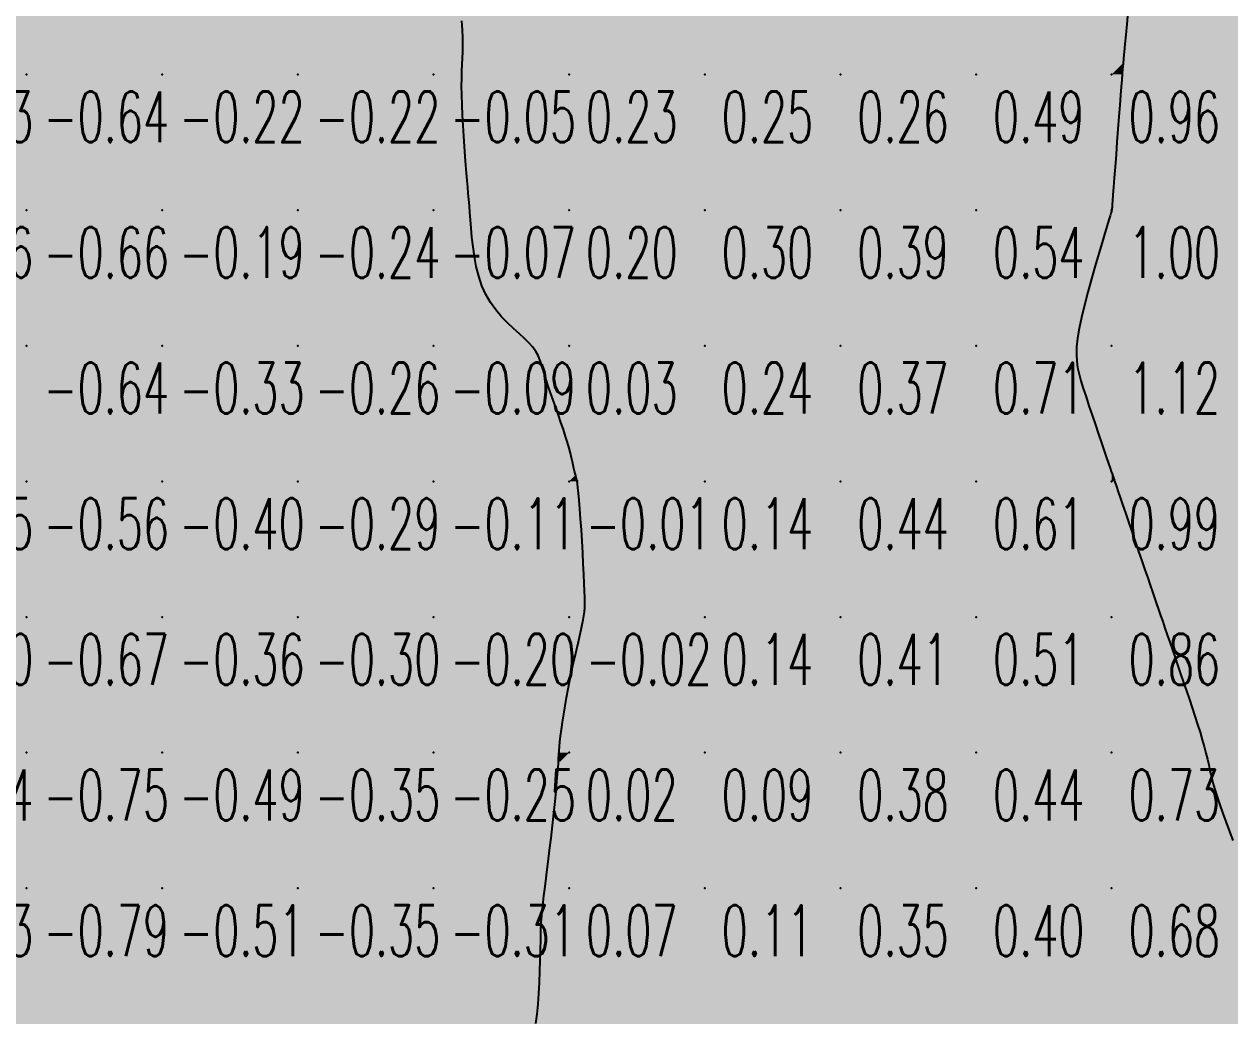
# Model space of a CAD drawing. Header units: millimetres. Extents: x 88261 to 90953, y 390274 to 392322.
# Drawn here: x 90260.1 to 90349, y 391637.7 to 391710.9 of the extents above; entities that cross this region are included whole.
import ezdxf
from ezdxf.enums import TextEntityAlignment as Align

# ---------------------------------------------------------------- set-up
doc = ezdxf.new("R2010")
doc.units = ezdxf.units.MM
doc.header["$LTSCALE"] = 25
for name, color, linetype in [('CN_03_00', 7, 'Continuous'), ('CN_04_00', 242, 'Continuous'), ('COTEAlt', 7, 'Continuous'), ('TN_COLORIAGE', 7, 'Continuous')]:
    doc.layers.add(name, color=color, linetype=linetype)
doc.styles.add('Simplex 1.0', font='Simplex.shx', dxfattribs={"width": 0.99, "height": 2.5})
doc.styles.get("Standard").update_dxf_attribs({"font": 'times.ttf'})

# ---------------------------------------------------------------- blocks, each defined once
blk = doc.blocks.new('COTE')
at = {"color": 0}
blk.add_point((0, 0), dxfattribs=at)
at = {"layer": 'COTEAlt'}
blk.add_attdef('ALT', text='', height=3.75, dxfattribs=at).set_placement((1.25, -1.25), align=Align.TOP_LEFT)

msp = doc.modelspace()

# ---------------------------------------------------------------- linework, layer by layer
at = {"layer": 'CN_03_00', "elevation": 1, "flags": 128}
msp.add_lwpolyline([(90341.447, 391711.797), (90341.365, 391710.941), (90341.291, 391710.157), (90341.227, 391709.472), (90341.174, 391708.906), (90341.13, 391708.436), (90341.093, 391708.027), (90341.06, 391707.646), (90341.027, 391707.259), (90340.992, 391706.831), (90340.952, 391706.328), (90340.905, 391705.716), (90340.848, 391704.974), (90340.783, 391704.126), (90340.713, 391703.21), (90340.641, 391702.263), (90340.57, 391701.323), (90340.502, 391700.426), (90340.44, 391699.611), (90340.387, 391698.914), (90340.345, 391698.364), (90340.314, 391697.95), (90340.291, 391697.653), (90340.276, 391697.453), (90340.267, 391697.33), (90340.262, 391697.266), (90340.259, 391697.241), (90340.258, 391697.234), (90340.257, 391697.227), (90340.249, 391697.2), (90340.229, 391697.134), (90340.192, 391697.01), (90340.132, 391696.808), (90340.042, 391696.509), (90339.917, 391696.094), (90339.752, 391695.543), (90339.543, 391694.846), (90339.3, 391694.029), (90339.037, 391693.125), (90338.765, 391692.168), (90338.498, 391691.194), (90338.249, 391690.235), (90338.03, 391689.326), (90337.855, 391688.501), (90337.734, 391687.785), (90337.665, 391687.163), (90337.645, 391686.612), (90337.671, 391686.108), (90337.739, 391685.628), (90337.845, 391685.147), (90337.986, 391684.642), (90338.159, 391684.089), (90338.358, 391683.473), (90338.578, 391682.806), (90338.81, 391682.111), (90339.046, 391681.409), (90339.279, 391680.722), (90339.501, 391680.072), (90339.703, 391679.479), (90339.879, 391678.967), (90340.021, 391678.55), (90340.134, 391678.222), (90340.219, 391677.972), (90340.283, 391677.787), (90340.328, 391677.655), (90340.359, 391677.564), (90340.38, 391677.502), (90340.396, 391677.457), (90340.409, 391677.417), (90340.427, 391677.367), (90340.452, 391677.293), (90340.491, 391677.18), (90340.547, 391677.014), (90340.627, 391676.781), (90340.735, 391676.465), (90340.877, 391676.053), (90341.054, 391675.536), (90341.261, 391674.93), (90341.491, 391674.259), (90341.736, 391673.545), (90341.987, 391672.811), (90342.238, 391672.079), (90342.48, 391671.374), (90342.705, 391670.717), (90342.907, 391670.126), (90343.09, 391669.593), (90343.257, 391669.105), (90343.412, 391668.651), (90343.561, 391668.216), (90343.708, 391667.789), (90343.856, 391667.355), (90344.011, 391666.904), (90344.176, 391666.423), (90344.35, 391665.913), (90344.534, 391665.378), (90344.725, 391664.82), (90344.923, 391664.242), (90345.126, 391663.648), (90345.335, 391663.039), (90345.548, 391662.418), (90345.763, 391661.79), (90345.977, 391661.16), (90346.188, 391660.534), (90346.392, 391659.918), (90346.586, 391659.319), (90346.767, 391658.742), (90346.931, 391658.195), (90347.075, 391657.683), (90347.197, 391657.21), (90347.304, 391656.765), (90347.402, 391656.336), (90347.499, 391655.911), (90347.603, 391655.476), (90347.72, 391655.018), (90347.858, 391654.526), (90348.024, 391653.985), (90348.223, 391653.388), (90348.449, 391652.75), (90348.692, 391652.089), (90348.943, 391651.423), (90349.194, 391650.773)], dxfattribs=at)
at = {"layer": 'CN_04_00', "flags": 128}
msp.add_lwpolyline([(90297.784, 391637.267), (90297.883, 391637.951), (90297.962, 391638.695), (90298.02, 391639.487), (90298.063, 391640.307), (90298.094, 391641.135), (90298.117, 391641.951), (90298.135, 391642.737), (90298.153, 391643.473), (90298.173, 391644.139), (90298.201, 391644.724), (90298.235, 391645.245), (90298.277, 391645.727), (90298.328, 391646.195), (90298.386, 391646.674), (90298.454, 391647.19), (90298.53, 391647.768), (90298.616, 391648.432), (90298.712, 391649.199), (90298.813, 391650.046), (90298.918, 391650.944), (90299.021, 391651.862), (90299.12, 391652.768), (90299.211, 391653.632), (90299.291, 391654.423), (90299.355, 391655.11), (90299.403, 391655.672), (90299.436, 391656.126), (90299.458, 391656.497), (90299.475, 391656.813), (90299.491, 391657.099), (90299.509, 391657.381), (90299.534, 391657.687), (90299.57, 391658.041), (90299.621, 391658.464), (90299.686, 391658.951), (90299.764, 391659.49), (90299.854, 391660.07), (90299.954, 391660.68), (90300.062, 391661.309), (90300.179, 391661.944), (90300.301, 391662.575), (90300.428, 391663.192), (90300.558, 391663.788), (90300.686, 391664.359), (90300.812, 391664.902), (90300.931, 391665.411), (90301.041, 391665.881), (90301.139, 391666.31), (90301.223, 391666.691), (90301.29, 391667.026), (90301.341, 391667.33), (90301.376, 391667.625), (90301.398, 391667.933), (90301.407, 391668.274), (90301.404, 391668.67), (90301.39, 391669.142), (90301.367, 391669.712), (90301.335, 391670.391), (90301.296, 391671.157), (90301.252, 391671.98), (90301.203, 391672.827), (90301.152, 391673.668), (90301.1, 391674.472), (90301.047, 391675.208), (90300.997, 391675.844), (90300.949, 391676.357), (90300.903, 391676.76), (90300.859, 391677.073), (90300.817, 391677.316), (90300.775, 391677.51), (90300.733, 391677.674), (90300.691, 391677.829), (90300.647, 391677.996), (90300.601, 391678.192), (90300.55, 391678.42), (90300.491, 391678.683), (90300.423, 391678.981), (90300.341, 391679.317), (90300.243, 391679.69), (90300.126, 391680.103), (90299.988, 391680.557), (90299.827, 391681.051), (90299.647, 391681.576), (90299.457, 391682.12), (90299.261, 391682.672), (90299.066, 391683.22), (90298.88, 391683.753), (90298.708, 391684.26), (90298.557, 391684.728), (90298.431, 391685.151), (90298.32, 391685.532), (90298.212, 391685.881), (90298.096, 391686.206), (90297.959, 391686.515), (90297.789, 391686.818), (90297.574, 391687.122), (90297.303, 391687.435), (90296.968, 391687.767), (90296.581, 391688.121), (90296.159, 391688.504), (90295.718, 391688.92), (90295.275, 391689.374), (90294.847, 391689.871), (90294.451, 391690.415), (90294.103, 391691.012), (90293.816, 391691.663), (90293.587, 391692.356), (90293.407, 391693.075), (90293.269, 391693.804), (90293.166, 391694.528), (90293.088, 391695.23), (90293.03, 391695.895), (90292.982, 391696.507), (90292.939, 391697.056), (90292.898, 391697.555), (90292.859, 391698.023), (90292.819, 391698.477), (90292.779, 391698.937), (90292.738, 391699.421), (90292.693, 391699.948), (90292.645, 391700.537), (90292.593, 391701.198), (90292.539, 391701.92), (90292.486, 391702.681), (90292.436, 391703.462), (90292.392, 391704.242), (90292.357, 391705.003), (90292.333, 391705.723), (90292.323, 391706.382), (90292.328, 391706.968), (90292.345, 391707.494), (90292.368, 391707.98), (90292.392, 391708.446), (90292.412, 391708.912), (90292.422, 391709.398), (90292.419, 391709.925), (90292.395, 391710.513), (90292.349, 391711.175)], dxfattribs=at)
at = {"layer": 'TN_COLORIAGE', "color": 91}
for points in [[(90250.249, 391707.239, -0.562), (90260.249, 391707.239, -0.562), (90260.249, 391717.239, -0.562)], [(90250.249, 391717.239, -0.562), (90250.249, 391707.239, -0.562), (90260.249, 391717.239, -0.562)], [(90260.249, 391717.239, -0.283), (90260.249, 391707.239, -0.283), (90270.249, 391717.239, -0.283)], [(90260.249, 391707.239, -0.283), (90270.249, 391707.239, -0.283), (90270.249, 391717.239, -0.283)], [(90270.249, 391707.239, -0.16), (90280.249, 391707.239, -0.16), (90280.249, 391717.239, -0.16)], [(90270.249, 391717.239, -0.16), (90270.249, 391707.239, -0.16), (90280.249, 391717.239, -0.16)], [(90280.249, 391707.239, -0.026), (90290.249, 391707.239, -0.026), (90290.249, 391717.239, -0.026)], [(90280.249, 391717.239, -0.026), (90280.249, 391707.239, -0.026), (90290.249, 391717.239, -0.026)], [(90290.249, 391707.239), (90292.66, 391709.65), (90290.249, 391717.239), (90291.587, 391717.239)], [(90292.146, 391707.239, -0.054), (90292.66, 391709.65, -0.054), (90290.249, 391707.239, -0.054)], [(90250.249, 391697.239, -0.635), (90260.249, 391697.239, -0.635), (90260.249, 391707.239, -0.635)], [(90250.249, 391707.239, -0.635), (90250.249, 391697.239, -0.635), (90260.249, 391707.239, -0.635)], [(90260.249, 391697.239, -0.223), (90270.249, 391697.239, -0.223), (90270.249, 391707.239, -0.223)], [(90260.249, 391707.239, -0.223), (90260.249, 391697.239, -0.223), (90270.249, 391707.239, -0.223)], [(90270.249, 391697.239, -0.215), (90280.249, 391697.239, -0.215), (90280.249, 391707.239, -0.215)], [(90270.249, 391707.239, -0.215), (90270.249, 391697.239, -0.215), (90280.249, 391707.239, -0.215)], [(90280.249, 391697.239, -0.054), (90290.249, 391697.239, -0.054), (90290.249, 391707.239, -0.054)], [(90280.249, 391707.239, -0.054), (90280.249, 391697.239, -0.054), (90290.249, 391707.239, -0.054)], [(90290.249, 391697.239), (90292.695, 391699.685), (90290.249, 391707.239), (90292.146, 391707.239)], [(90292.695, 391699.685, -0.075), (90292.948, 391697.239, -0.075), (90290.249, 391697.239, -0.075)], [(90250.249, 391687.239, -0.665), (90260.249, 391687.239, -0.665), (90260.249, 391697.239, -0.665)], [(90250.249, 391697.239, -0.665), (90250.249, 391687.239, -0.665), (90260.249, 391697.239, -0.665)], [(90260.249, 391687.239, -0.189), (90270.249, 391687.239, -0.189), (90270.249, 391697.239, -0.189)], [(90260.249, 391697.239, -0.189), (90260.249, 391687.239, -0.189), (90270.249, 391697.239, -0.189)], [(90270.249, 391687.239, -0.236), (90280.249, 391687.239, -0.236), (90280.249, 391697.239, -0.236)], [(90270.249, 391697.239, -0.236), (90270.249, 391687.239, -0.236), (90280.249, 391697.239, -0.236)], [(90280.249, 391687.239, -0.075), (90290.249, 391687.239, -0.075), (90290.249, 391697.239, -0.075)], [(90280.249, 391697.239, -0.075), (90280.249, 391687.239, -0.075), (90290.249, 391697.239, -0.075)], [(90290.249, 391687.239), (90293.408, 391690.399), (90290.249, 391697.239), (90292.948, 391697.239)], [(90293.408, 391690.399, -0.093), (90298.037, 391687.239, -0.093), (90290.249, 391687.239, -0.093)], [(90250.249, 391677.239, -0.645), (90260.249, 391677.239, -0.645), (90260.249, 391687.239, -0.645)], [(90250.249, 391687.239, -0.645), (90250.249, 391677.239, -0.645), (90260.249, 391687.239, -0.645)], [(90260.249, 391677.239, -0.332), (90270.249, 391677.239, -0.332), (90270.249, 391687.239, -0.332)], [(90260.249, 391687.239, -0.332), (90260.249, 391677.239, -0.332), (90270.249, 391687.239, -0.332)], [(90270.249, 391677.239, -0.26), (90280.249, 391677.239, -0.26), (90280.249, 391687.239, -0.26)], [(90270.249, 391687.239, -0.26), (90270.249, 391677.239, -0.26), (90280.249, 391687.239, -0.26)], [(90280.249, 391677.239, -0.093), (90290.249, 391677.239, -0.093), (90290.249, 391687.239, -0.093)], [(90280.249, 391687.239, -0.093), (90280.249, 391677.239, -0.093), (90290.249, 391687.239, -0.093)], [(90290.249, 391677.239), (90298.265, 391685.255), (90290.249, 391687.239), (90298.037, 391687.239)], [(90290.249, 391677.239), (90298.265, 391685.255), (90300.249, 391677.239), (90300.249, 391680.108)], [(90300.667, 391677.657, -0.011), (90300.249, 391680.108, -0.011), (90300.249, 391677.239, -0.011)], [(90250.249, 391667.239, -0.556), (90260.249, 391667.239, -0.556), (90260.249, 391677.239, -0.556)], [(90250.249, 391677.239, -0.556), (90250.249, 391667.239, -0.556), (90260.249, 391677.239, -0.556)], [(90260.249, 391667.239, -0.403), (90270.249, 391667.239, -0.403), (90270.249, 391677.239, -0.403)], [(90260.249, 391677.239, -0.403), (90260.249, 391667.239, -0.403), (90270.249, 391677.239, -0.403)], [(90270.249, 391667.239, -0.285), (90280.249, 391667.239, -0.285), (90280.249, 391677.239, -0.285)], [(90270.249, 391677.239, -0.285), (90270.249, 391667.239, -0.285), (90280.249, 391677.239, -0.285)], [(90280.249, 391667.239, -0.107), (90290.249, 391667.239, -0.107), (90290.249, 391677.239, -0.107)], [(90280.249, 391677.239, -0.107), (90280.249, 391667.239, -0.107), (90290.249, 391677.239, -0.107)], [(90290.249, 391677.239, -0.011), (90290.249, 391667.239, -0.011), (90300.249, 391677.239, -0.011)], [(90290.249, 391667.239, -0.011), (90300.249, 391667.239, -0.011), (90300.249, 391677.239, -0.011)], [(90300.667, 391677.657, -0.011), (90300.964, 391677.239, -0.011), (90300.249, 391677.239, -0.011)], [(90300.249, 391667.239), (90301.457, 391668.448), (90300.249, 391677.239), (90300.964, 391677.239)], [(90301.408, 391667.239, -0.019), (90301.457, 391668.448, -0.019), (90300.249, 391667.239, -0.019)], [(90250.249, 391666.545, -0.673), (90251.443, 391658.434, -0.673), (90250.249, 391667.239, -0.673), (90260.249, 391667.239, -0.673)], [(90251.763, 391657.239, -0.673), (90251.443, 391658.434, -0.673), (90260.249, 391657.239, -0.673), (90260.249, 391667.239, -0.673)], [(90260.249, 391657.239, -0.36), (90270.249, 391657.239, -0.36), (90270.249, 391667.239, -0.36)], [(90260.249, 391667.239, -0.36), (90260.249, 391657.239, -0.36), (90270.249, 391667.239, -0.36)], [(90270.249, 391657.239, -0.301), (90280.249, 391657.239, -0.301), (90280.249, 391667.239, -0.301)], [(90270.249, 391667.239, -0.301), (90270.249, 391657.239, -0.301), (90280.249, 391667.239, -0.301)], [(90280.249, 391657.239, -0.2), (90290.249, 391657.239, -0.2), (90290.249, 391667.239, -0.2)], [(90280.249, 391667.239, -0.2), (90280.249, 391657.239, -0.2), (90290.249, 391667.239, -0.2)], [(90290.249, 391667.239, -0.019), (90290.249, 391657.239, -0.019), (90300.249, 391667.239, -0.019)], [(90290.249, 391657.239), (90299.405, 391657.239), (90300.249, 391667.239), (90300.249, 391662.743)], [(90301.408, 391667.239, -0.019), (90300.249, 391662.743, -0.019), (90300.249, 391667.239, -0.019)], [(90251.763, 391657.239, -0.752), (90253.652, 391650.643, -0.752), (90260.249, 391657.239, -0.752)], [(90254.043, 391647.239, -0.752), (90253.652, 391650.643, -0.752), (90260.249, 391647.239, -0.752), (90260.249, 391657.239, -0.752)], [(90260.249, 391647.239, -0.495), (90270.249, 391647.239, -0.495), (90270.249, 391657.239, -0.495)], [(90260.249, 391657.239, -0.495), (90260.249, 391647.239, -0.495), (90270.249, 391657.239, -0.495)], [(90270.249, 391647.239, -0.349), (90280.249, 391647.239, -0.349), (90280.249, 391657.239, -0.349)], [(90270.249, 391657.239, -0.349), (90270.249, 391647.239, -0.349), (90280.249, 391657.239, -0.349)], [(90280.249, 391647.239, -0.252), (90290.249, 391647.239, -0.252), (90290.249, 391657.239, -0.252)], [(90280.249, 391657.239, -0.252), (90280.249, 391647.239, -0.252), (90290.249, 391657.239, -0.252)], [(90290.249, 391647.239), (90299.554, 391656.545), (90290.249, 391657.239), (90299.405, 391657.239)], [(90298.511, 391647.239, -0.311), (90299.554, 391656.545, -0.311), (90290.249, 391647.239, -0.311)], [(90254.043, 391647.239, -0.79), (90255.378, 391642.368, -0.79), (90260.249, 391647.239, -0.79)], [(90257.613, 391637.239, -0.79), (90255.378, 391642.368, -0.79), (90260.249, 391637.239, -0.79), (90260.249, 391647.239, -0.79)], [(90260.249, 391637.239, -0.505), (90270.249, 391637.239, -0.505), (90270.249, 391647.239, -0.505)], [(90260.249, 391647.239, -0.505), (90260.249, 391637.239, -0.505), (90270.249, 391647.239, -0.505)], [(90270.249, 391637.239, -0.351), (90280.249, 391637.239, -0.351), (90280.249, 391647.239, -0.351)], [(90270.249, 391647.239, -0.351), (90270.249, 391637.239, -0.351), (90280.249, 391647.239, -0.351)], [(90280.249, 391637.239, -0.311), (90290.249, 391637.239, -0.311), (90290.249, 391647.239, -0.311)], [(90280.249, 391647.239, -0.311), (90280.249, 391637.239, -0.311), (90290.249, 391647.239, -0.311)], [(90290.249, 391647.239), (90298.511, 391647.239), (90290.249, 391637.239), (90298.099, 391645.09)], [(90298.099, 391645.09, -0.239), (90298.133, 391637.239, -0.239), (90290.249, 391637.239, -0.239)]]:
    msp.add_solid(points, dxfattribs=at)
at = {"layer": 'TN_COLORIAGE', "color": 81}
for points in [[(90291.587, 391717.239, 0.17), (90292.66, 391709.65, 0.17), (90300.249, 391717.239, 0.17)], [(90292.66, 391709.65, 0.23), (90292.146, 391707.239, 0.23), (90300.249, 391717.239, 0.23), (90300.249, 391707.239, 0.23)], [(90300.249, 391717.239, 0.198), (90300.249, 391707.239, 0.198), (90310.249, 391717.239, 0.198)], [(90300.249, 391707.239, 0.198), (90310.249, 391707.239, 0.198), (90310.249, 391717.239, 0.198)], [(90310.249, 391717.239, 0.111), (90310.249, 391707.239, 0.111), (90320.249, 391717.239, 0.111)], [(90310.249, 391707.239, 0.111), (90320.249, 391707.239, 0.111), (90320.249, 391717.239, 0.111)], [(90320.249, 391717.239, 0.451), (90320.249, 391707.239, 0.451), (90330.249, 391717.239, 0.451)], [(90320.249, 391707.239, 0.451), (90330.249, 391707.239, 0.451), (90330.249, 391717.239, 0.451)], [(90330.249, 391707.239, 0.92), (90340.249, 391707.239, 0.92), (90340.249, 391717.239, 0.92)], [(90330.249, 391717.239, 0.92), (90330.249, 391707.239, 0.92), (90340.249, 391717.239, 0.92)], [(90340.249, 391717.239, 1), (90341.955, 391717.239, 1), (90340.249, 391707.239, 1), (90341.097, 391708.088, 1)], [(90341.018, 391707.239, 0.964), (90341.097, 391708.088, 0.964), (90340.249, 391707.239, 0.964)], [(90292.146, 391707.239, 0.23), (90292.695, 391699.685, 0.23), (90300.249, 391707.239, 0.23)], [(90292.948, 391697.239, 0.23), (90292.695, 391699.685, 0.23), (90300.249, 391697.239, 0.23), (90300.249, 391707.239, 0.23)], [(90300.249, 391707.239, 0.25), (90300.249, 391697.239, 0.25), (90310.249, 391707.239, 0.25)], [(90300.249, 391697.239, 0.25), (90310.249, 391697.239, 0.25), (90310.249, 391707.239, 0.25)], [(90310.249, 391707.239, 0.262), (90310.249, 391697.239, 0.262), (90320.249, 391707.239, 0.262)], [(90310.249, 391697.239, 0.262), (90320.249, 391697.239, 0.262), (90320.249, 391707.239, 0.262)], [(90320.249, 391707.239, 0.495), (90320.249, 391697.239, 0.495), (90330.249, 391707.239, 0.495)], [(90320.249, 391697.239, 0.495), (90330.249, 391697.239, 0.495), (90330.249, 391707.239, 0.495)], [(90330.249, 391707.239, 0.964), (90330.249, 391697.239, 0.964), (90340.249, 391707.239, 0.964)], [(90330.249, 391697.239, 0.964), (90340.249, 391697.239, 0.964), (90340.249, 391707.239, 0.964)], [(90340.249, 391707.239, 1), (90341.018, 391707.239, 1), (90340.249, 391697.239, 1), (90340.261, 391697.252, 1)], [(90292.948, 391697.239, 0.202), (90293.408, 391690.399, 0.202), (90300.249, 391697.239, 0.202)], [(90298.037, 391687.239, 0.202), (90293.408, 391690.399, 0.202), (90300.249, 391687.239, 0.202), (90300.249, 391697.239, 0.202)], [(90300.249, 391697.239, 0.305), (90300.249, 391687.239, 0.305), (90310.249, 391697.239, 0.305)], [(90300.249, 391687.239, 0.305), (90310.249, 391687.239, 0.305), (90310.249, 391697.239, 0.305)], [(90310.249, 391697.239, 0.393), (90310.249, 391687.239, 0.393), (90320.249, 391697.239, 0.393)], [(90310.249, 391687.239, 0.393), (90320.249, 391687.239, 0.393), (90320.249, 391697.239, 0.393)], [(90320.249, 391697.239, 0.539), (90320.249, 391687.239, 0.539), (90330.249, 391697.239, 0.539)], [(90320.249, 391687.239, 0.539), (90330.249, 391687.239, 0.539), (90330.249, 391697.239, 0.539)], [(90330.249, 391687.239, 1), (90337.255, 391687.239, 1), (90340.249, 391697.239, 1), (90340.249, 391697.195, 1)], [(90330.249, 391697.239, 0.999), (90330.249, 391687.239, 0.999), (90340.249, 391697.239, 0.999)], [(90340.26, 391697.239, 0.999), (90340.261, 391697.252, 0.999), (90340.249, 391697.239, 0.999)], [(90340.26, 391697.239, 0.999), (90340.249, 391697.195, 0.999), (90340.249, 391697.239, 0.999)], [(90298.037, 391687.239, 0.026), (90298.265, 391685.255, 0.026), (90300.249, 391687.239, 0.026)], [(90300.249, 391680.108, 0.026), (90298.265, 391685.255, 0.026), (90300.249, 391687.239, 0.026)], [(90300.249, 391680.108, 0.244), (90300.667, 391677.657, 0.244), (90300.249, 391687.239, 0.244), (90310.249, 391687.239, 0.244)], [(90300.964, 391677.239, 0.244), (90300.667, 391677.657, 0.244), (90310.249, 391677.239, 0.244), (90310.249, 391687.239, 0.244)], [(90310.249, 391687.239, 0.365), (90310.249, 391677.239, 0.365), (90320.249, 391687.239, 0.365)], [(90310.249, 391677.239, 0.365), (90320.249, 391677.239, 0.365), (90320.249, 391687.239, 0.365)], [(90320.249, 391687.239, 0.714), (90320.249, 391677.239, 0.714), (90330.249, 391687.239, 0.714)], [(90320.249, 391677.239, 0.714), (90330.249, 391677.239, 0.714), (90330.249, 391687.239, 0.714)], [(90330.249, 391677.239, 1), (90337.862, 391684.853, 1), (90330.249, 391687.239, 1), (90337.255, 391687.239, 1)], [(90330.249, 391677.239, 1), (90337.862, 391684.853, 1), (90340.249, 391677.239, 1), (90340.249, 391677.886, 1)], [(90300.964, 391677.239, 0.138), (90301.457, 391668.448, 0.138), (90310.249, 391677.239, 0.138)], [(90301.457, 391668.448, 0.145), (90301.408, 391667.239, 0.145), (90310.249, 391677.239, 0.145), (90310.249, 391667.239, 0.145)], [(90310.249, 391677.239, 0.444), (90310.249, 391667.239, 0.444), (90320.249, 391677.239, 0.444)], [(90310.249, 391667.239, 0.444), (90320.249, 391667.239, 0.444), (90320.249, 391677.239, 0.444)], [(90320.249, 391677.239, 0.611), (90320.249, 391667.239, 0.611), (90330.249, 391677.239, 0.611)], [(90320.249, 391667.239, 0.611), (90330.249, 391667.239, 0.611), (90330.249, 391677.239, 0.611)], [(90330.249, 391667.239, 0.992), (90340.249, 391667.239, 0.992), (90340.249, 391677.239, 0.992)], [(90330.249, 391677.239, 0.992), (90330.249, 391667.239, 0.992), (90340.249, 391677.239, 0.992)], [(90340.414, 391677.404, 0.992), (90340.249, 391677.886, 0.992), (90340.249, 391677.239, 0.992)], [(90340.414, 391677.404, 0.992), (90340.47, 391677.239, 0.992), (90340.249, 391677.239, 0.992)], [(90340.249, 391667.239, 1), (90342.965, 391669.956, 1), (90340.249, 391677.239, 1), (90340.47, 391677.239, 1)], [(90342.965, 391669.956, 0.861), (90343.896, 391667.239, 0.861), (90340.249, 391667.239, 0.861)], [(90300.249, 391662.743, 0.145), (90301.408, 391667.239, 0.145), (90300.249, 391657.239, 0.145), (90310.249, 391667.239, 0.145)], [(90300.249, 391657.239, 0.145), (90310.249, 391657.239, 0.145), (90310.249, 391667.239, 0.145)], [(90310.249, 391667.239, 0.407), (90310.249, 391657.239, 0.407), (90320.249, 391667.239, 0.407)], [(90310.249, 391657.239, 0.407), (90320.249, 391657.239, 0.407), (90320.249, 391667.239, 0.407)], [(90320.249, 391667.239, 0.507), (90320.249, 391657.239, 0.507), (90330.249, 391667.239, 0.507)], [(90320.249, 391657.239, 0.507), (90330.249, 391657.239, 0.507), (90330.249, 391667.239, 0.507)], [(90330.249, 391657.239, 0.861), (90340.249, 391657.239, 0.861), (90340.249, 391667.239, 0.861)], [(90330.249, 391667.239, 0.861), (90330.249, 391657.239, 0.861), (90340.249, 391667.239, 0.861)], [(90340.249, 391657.239, 1), (90345.517, 391662.508, 1), (90340.249, 391667.239, 1), (90343.896, 391667.239, 1)], [(90300.249, 391662.743, 0.023), (90299.405, 391657.239, 0.023), (90300.249, 391657.239, 0.023)], [(90345.517, 391662.508, 0.731), (90347.322, 391657.239, 0.731), (90340.249, 391657.239, 0.731)], [(90299.554, 391656.545, 0.065), (90298.511, 391647.239, 0.065), (90300.249, 391657.239, 0.065), (90300.249, 391647.239, 0.065)], [(90299.405, 391657.239, 0.023), (90299.554, 391656.545, 0.023), (90300.249, 391657.239, 0.023)], [(90300.249, 391657.239, 0.094), (90300.249, 391647.239, 0.094), (90310.249, 391657.239, 0.094)], [(90300.249, 391647.239, 0.094), (90310.249, 391647.239, 0.094), (90310.249, 391657.239, 0.094)], [(90310.249, 391657.239, 0.377), (90310.249, 391647.239, 0.377), (90320.249, 391657.239, 0.377)], [(90310.249, 391647.239, 0.377), (90320.249, 391647.239, 0.377), (90320.249, 391657.239, 0.377)], [(90320.249, 391657.239, 0.442), (90320.249, 391647.239, 0.442), (90330.249, 391657.239, 0.442)], [(90320.249, 391647.239, 0.442), (90330.249, 391647.239, 0.442), (90330.249, 391657.239, 0.442)], [(90330.249, 391647.239, 0.731), (90340.249, 391647.239, 0.731), (90340.249, 391657.239, 0.731)], [(90330.249, 391657.239, 0.731), (90330.249, 391647.239, 0.731), (90340.249, 391657.239, 0.731)], [(90340.249, 391647.239, 1), (90347.643, 391654.634, 1), (90340.249, 391657.239, 1), (90347.322, 391657.239, 1)], [(90340.249, 391647.239, 1), (90347.643, 391654.634, 1), (90350.249, 391647.239, 1), (90350.249, 391648.134, 1)], [(90298.099, 391645.09, 0.065), (90298.511, 391647.239, 0.065), (90300.249, 391647.239, 0.065)], [(90298.133, 391637.239, 0.065), (90298.099, 391645.09, 0.065), (90300.249, 391637.239, 0.065), (90300.249, 391647.239, 0.065)], [(90300.249, 391647.239, 0.115), (90300.249, 391637.239, 0.115), (90310.249, 391647.239, 0.115)], [(90300.249, 391637.239, 0.115), (90310.249, 391637.239, 0.115), (90310.249, 391647.239, 0.115)], [(90310.249, 391647.239, 0.347), (90310.249, 391637.239, 0.347), (90320.249, 391647.239, 0.347)], [(90310.249, 391637.239, 0.347), (90320.249, 391637.239, 0.347), (90320.249, 391647.239, 0.347)], [(90320.249, 391647.239, 0.399), (90320.249, 391637.239, 0.399), (90330.249, 391647.239, 0.399)], [(90320.249, 391637.239, 0.399), (90330.249, 391637.239, 0.399), (90330.249, 391647.239, 0.399)], [(90330.249, 391637.239, 0.684), (90340.249, 391637.239, 0.684), (90340.249, 391647.239, 0.684)], [(90330.249, 391647.239, 0.684), (90330.249, 391637.239, 0.684), (90340.249, 391647.239, 0.684)], [(90350.249, 391637.239, 0.578), (90350.249, 391647.239, 0.578), (90340.249, 391637.239, 0.578)], [(90340.249, 391647.239, 0.989), (90340.249, 391637.239, 0.989), (90350.249, 391647.239, 0.989)]]:
    msp.add_solid(points, dxfattribs=at)
at = {"layer": 'TN_COLORIAGE', "color": 71}
for points in [[(90341.097, 391708.088, 1.433), (90341.018, 391707.239, 1.433), (90350.249, 391717.239, 1.433), (90350.249, 391707.239, 1.433)], [(90341.097, 391708.088, 1.389), (90341.955, 391717.239, 1.389), (90350.249, 391717.239, 1.389)], [(90340.261, 391697.252, 1.482), (90340.26, 391697.239, 1.482), (90350.249, 391707.239, 1.482), (90350.249, 391697.239, 1.482)], [(90340.261, 391697.252, 1.433), (90341.018, 391707.239, 1.433), (90350.249, 391707.239, 1.433)], [(90340.249, 391697.195, 1.122), (90337.255, 391687.239, 1.122), (90340.249, 391687.239, 1.122)], [(90350.249, 391687.239, 1.122), (90350.249, 391697.239, 1.122), (90340.249, 391687.239, 1.122)], [(90340.249, 391697.195, 1.482), (90340.26, 391697.239, 1.482), (90340.249, 391687.239, 1.482), (90350.249, 391697.239, 1.482)], [(90337.255, 391687.239, 1.122), (90337.862, 391684.853, 1.122), (90340.249, 391687.239, 1.122)], [(90340.249, 391677.886, 1.122), (90337.862, 391684.853, 1.122), (90340.249, 391687.239, 1.122)], [(90340.249, 391677.886, 1.503), (90340.414, 391677.404, 1.503), (90340.249, 391687.239, 1.503), (90350.249, 391687.239, 1.503)], [(90340.47, 391677.239, 1.503), (90340.414, 391677.404, 1.503), (90350.249, 391677.239, 1.503), (90350.249, 391687.239, 1.503)], [(90340.47, 391677.239, 1.372), (90342.965, 391669.956, 1.372), (90350.249, 391677.239, 1.372)], [(90343.896, 391667.239, 1.372), (90342.965, 391669.956, 1.372), (90350.249, 391667.239, 1.372), (90350.249, 391677.239, 1.372)], [(90343.896, 391667.239, 1.242), (90345.517, 391662.508, 1.242), (90350.249, 391667.239, 1.242)], [(90347.322, 391657.239, 1.242), (90345.517, 391662.508, 1.242), (90350.249, 391657.239, 1.242), (90350.249, 391667.239, 1.242)], [(90347.322, 391657.239, 1.112), (90347.643, 391654.634, 1.112), (90350.249, 391657.239, 1.112)], [(90350.249, 391648.134, 1.112), (90347.643, 391654.634, 1.112), (90350.249, 391657.239, 1.112)]]:
    msp.add_solid(points, dxfattribs=at)

# ---------------------------------------------------------------- block references
at = {"layer": 'COTEAlt'}
ref = msp.add_blockref('COTE', (90250.249, 391707.239), dxfattribs=at)
ref.add_attrib('ALT', '-0.73', dxfattribs={"height": 3.75, "style": 'Simplex 1.0', "width": 0.6}).set_placement((90251.499, 391705.989), align=Align.TOP_LEFT)
ref = msp.add_blockref('COTE', (90260.249, 391707.239), dxfattribs=at)
ref.add_attrib('ALT', '-0.64', dxfattribs={"height": 3.75, "style": 'Simplex 1.0', "width": 0.6}).set_placement((90261.499, 391705.989), align=Align.TOP_LEFT)
ref = msp.add_blockref('COTE', (90270.249, 391707.239), dxfattribs=at)
ref.add_attrib('ALT', '-0.22', dxfattribs={"height": 3.75, "style": 'Simplex 1.0', "width": 0.6}).set_placement((90271.499, 391705.989), align=Align.TOP_LEFT)
ref = msp.add_blockref('COTE', (90280.249, 391707.239), dxfattribs=at)
ref.add_attrib('ALT', '-0.22', dxfattribs={"height": 3.75, "style": 'Simplex 1.0', "width": 0.6}).set_placement((90281.499, 391705.989), align=Align.TOP_LEFT)
ref = msp.add_blockref('COTE', (90290.249, 391707.239), dxfattribs=at)
ref.add_attrib('ALT', '-0.05', dxfattribs={"height": 3.75, "style": 'Simplex 1.0', "width": 0.6}).set_placement((90291.499, 391705.989), align=Align.TOP_LEFT)
ref = msp.add_blockref('COTE', (90300.249, 391707.239), dxfattribs=at)
ref.add_attrib('ALT', '0.23', dxfattribs={"height": 3.75, "style": 'Simplex 1.0', "width": 0.6}).set_placement((90301.499, 391705.989), align=Align.TOP_LEFT)
ref = msp.add_blockref('COTE', (90310.249, 391707.239), dxfattribs=at)
ref.add_attrib('ALT', '0.25', dxfattribs={"height": 3.75, "style": 'Simplex 1.0', "width": 0.6}).set_placement((90311.499, 391705.989), align=Align.TOP_LEFT)
ref = msp.add_blockref('COTE', (90320.249, 391707.239), dxfattribs=at)
ref.add_attrib('ALT', '0.26', dxfattribs={"height": 3.75, "style": 'Simplex 1.0', "width": 0.6}).set_placement((90321.499, 391705.989), align=Align.TOP_LEFT)
ref = msp.add_blockref('COTE', (90330.249, 391707.239), dxfattribs=at)
ref.add_attrib('ALT', '0.49', dxfattribs={"height": 3.75, "style": 'Simplex 1.0', "width": 0.6}).set_placement((90331.499, 391705.989), align=Align.TOP_LEFT)
ref = msp.add_blockref('COTE', (90340.249, 391707.239), dxfattribs=at)
ref.add_attrib('ALT', '0.96', dxfattribs={"height": 3.75, "style": 'Simplex 1.0', "width": 0.6}).set_placement((90341.499, 391705.989), align=Align.TOP_LEFT)
ref = msp.add_blockref('COTE', (90250.249, 391697.239), dxfattribs=at)
ref.add_attrib('ALT', '-0.76', dxfattribs={"height": 3.75, "style": 'Simplex 1.0', "width": 0.6}).set_placement((90251.499, 391695.989), align=Align.TOP_LEFT)
ref = msp.add_blockref('COTE', (90260.249, 391697.239), dxfattribs=at)
ref.add_attrib('ALT', '-0.66', dxfattribs={"height": 3.75, "style": 'Simplex 1.0', "width": 0.6}).set_placement((90261.499, 391695.989), align=Align.TOP_LEFT)
ref = msp.add_blockref('COTE', (90270.249, 391697.239), dxfattribs=at)
ref.add_attrib('ALT', '-0.19', dxfattribs={"height": 3.75, "style": 'Simplex 1.0', "width": 0.6}).set_placement((90271.499, 391695.989), align=Align.TOP_LEFT)
ref = msp.add_blockref('COTE', (90280.249, 391697.239), dxfattribs=at)
ref.add_attrib('ALT', '-0.24', dxfattribs={"height": 3.75, "style": 'Simplex 1.0', "width": 0.6}).set_placement((90281.499, 391695.989), align=Align.TOP_LEFT)
ref = msp.add_blockref('COTE', (90290.249, 391697.239), dxfattribs=at)
ref.add_attrib('ALT', '-0.07', dxfattribs={"height": 3.75, "style": 'Simplex 1.0', "width": 0.6}).set_placement((90291.499, 391695.989), align=Align.TOP_LEFT)
ref = msp.add_blockref('COTE', (90300.249, 391697.239), dxfattribs=at)
ref.add_attrib('ALT', '0.20', dxfattribs={"height": 3.75, "style": 'Simplex 1.0', "width": 0.6}).set_placement((90301.499, 391695.989), align=Align.TOP_LEFT)
ref = msp.add_blockref('COTE', (90310.249, 391697.239), dxfattribs=at)
ref.add_attrib('ALT', '0.30', dxfattribs={"height": 3.75, "style": 'Simplex 1.0', "width": 0.6}).set_placement((90311.499, 391695.989), align=Align.TOP_LEFT)
ref = msp.add_blockref('COTE', (90320.249, 391697.239), dxfattribs=at)
ref.add_attrib('ALT', '0.39', dxfattribs={"height": 3.75, "style": 'Simplex 1.0', "width": 0.6}).set_placement((90321.499, 391695.989), align=Align.TOP_LEFT)
ref = msp.add_blockref('COTE', (90330.249, 391697.239), dxfattribs=at)
ref.add_attrib('ALT', '0.54', dxfattribs={"height": 3.75, "style": 'Simplex 1.0', "width": 0.6}).set_placement((90331.499, 391695.989), align=Align.TOP_LEFT)
ref = msp.add_blockref('COTE', (90340.249, 391697.239), dxfattribs=at)
ref.add_attrib('ALT', '1.00', dxfattribs={"height": 3.75, "style": 'Simplex 1.0', "width": 0.6}).set_placement((90341.499, 391695.989), align=Align.TOP_LEFT)
ref = msp.add_blockref('COTE', (90260.249, 391687.239), dxfattribs=at)
ref.add_attrib('ALT', '-0.64', dxfattribs={"height": 3.75, "style": 'Simplex 1.0', "width": 0.6}).set_placement((90261.499, 391685.989), align=Align.TOP_LEFT)
ref = msp.add_blockref('COTE', (90270.249, 391687.239), dxfattribs=at)
ref.add_attrib('ALT', '-0.33', dxfattribs={"height": 3.75, "style": 'Simplex 1.0', "width": 0.6}).set_placement((90271.499, 391685.989), align=Align.TOP_LEFT)
ref = msp.add_blockref('COTE', (90280.249, 391687.239), dxfattribs=at)
ref.add_attrib('ALT', '-0.26', dxfattribs={"height": 3.75, "style": 'Simplex 1.0', "width": 0.6}).set_placement((90281.499, 391685.989), align=Align.TOP_LEFT)
ref = msp.add_blockref('COTE', (90290.249, 391687.239), dxfattribs=at)
ref.add_attrib('ALT', '-0.09', dxfattribs={"height": 3.75, "style": 'Simplex 1.0', "width": 0.6}).set_placement((90291.499, 391685.989), align=Align.TOP_LEFT)
ref = msp.add_blockref('COTE', (90300.249, 391687.239), dxfattribs=at)
ref.add_attrib('ALT', '0.03', dxfattribs={"height": 3.75, "style": 'Simplex 1.0', "width": 0.6}).set_placement((90301.499, 391685.989), align=Align.TOP_LEFT)
ref = msp.add_blockref('COTE', (90310.249, 391687.239), dxfattribs=at)
ref.add_attrib('ALT', '0.24', dxfattribs={"height": 3.75, "style": 'Simplex 1.0', "width": 0.6}).set_placement((90311.499, 391685.989), align=Align.TOP_LEFT)
ref = msp.add_blockref('COTE', (90320.249, 391687.239), dxfattribs=at)
ref.add_attrib('ALT', '0.37', dxfattribs={"height": 3.75, "style": 'Simplex 1.0', "width": 0.6}).set_placement((90321.499, 391685.989), align=Align.TOP_LEFT)
ref = msp.add_blockref('COTE', (90330.249, 391687.239), dxfattribs=at)
ref.add_attrib('ALT', '0.71', dxfattribs={"height": 3.75, "style": 'Simplex 1.0', "width": 0.6}).set_placement((90331.499, 391685.989), align=Align.TOP_LEFT)
ref = msp.add_blockref('COTE', (90340.249, 391687.239), dxfattribs=at)
ref.add_attrib('ALT', '1.12', dxfattribs={"height": 3.75, "style": 'Simplex 1.0', "width": 0.6}).set_placement((90341.499, 391685.989), align=Align.TOP_LEFT)
ref = msp.add_blockref('COTE', (90250.249, 391677.239), dxfattribs=at)
ref.add_attrib('ALT', '-0.85', dxfattribs={"height": 3.75, "style": 'Simplex 1.0', "width": 0.6}).set_placement((90251.499, 391675.989), align=Align.TOP_LEFT)
ref = msp.add_blockref('COTE', (90260.249, 391677.239), dxfattribs=at)
ref.add_attrib('ALT', '-0.56', dxfattribs={"height": 3.75, "style": 'Simplex 1.0', "width": 0.6}).set_placement((90261.499, 391675.989), align=Align.TOP_LEFT)
ref = msp.add_blockref('COTE', (90270.249, 391677.239), dxfattribs=at)
ref.add_attrib('ALT', '-0.40', dxfattribs={"height": 3.75, "style": 'Simplex 1.0', "width": 0.6}).set_placement((90271.499, 391675.989), align=Align.TOP_LEFT)
ref = msp.add_blockref('COTE', (90280.249, 391677.239), dxfattribs=at)
ref.add_attrib('ALT', '-0.29', dxfattribs={"height": 3.75, "style": 'Simplex 1.0', "width": 0.6}).set_placement((90281.499, 391675.989), align=Align.TOP_LEFT)
ref = msp.add_blockref('COTE', (90290.249, 391677.239), dxfattribs=at)
ref.add_attrib('ALT', '-0.11', dxfattribs={"height": 3.75, "style": 'Simplex 1.0', "width": 0.6}).set_placement((90291.499, 391675.989), align=Align.TOP_LEFT)
ref = msp.add_blockref('COTE', (90300.249, 391677.239), dxfattribs=at)
ref.add_attrib('ALT', '-0.01', dxfattribs={"height": 3.75, "style": 'Simplex 1.0', "width": 0.6}).set_placement((90301.499, 391675.989), align=Align.TOP_LEFT)
ref = msp.add_blockref('COTE', (90310.249, 391677.239), dxfattribs=at)
ref.add_attrib('ALT', '0.14', dxfattribs={"height": 3.75, "style": 'Simplex 1.0', "width": 0.6}).set_placement((90311.499, 391675.989), align=Align.TOP_LEFT)
ref = msp.add_blockref('COTE', (90320.249, 391677.239), dxfattribs=at)
ref.add_attrib('ALT', '0.44', dxfattribs={"height": 3.75, "style": 'Simplex 1.0', "width": 0.6}).set_placement((90321.499, 391675.989), align=Align.TOP_LEFT)
ref = msp.add_blockref('COTE', (90330.249, 391677.239), dxfattribs=at)
ref.add_attrib('ALT', '0.61', dxfattribs={"height": 3.75, "style": 'Simplex 1.0', "width": 0.6}).set_placement((90331.499, 391675.989), align=Align.TOP_LEFT)
ref = msp.add_blockref('COTE', (90340.249, 391677.239), dxfattribs=at)
ref.add_attrib('ALT', '0.99', dxfattribs={"height": 3.75, "style": 'Simplex 1.0', "width": 0.6}).set_placement((90341.499, 391675.989), align=Align.TOP_LEFT)
ref = msp.add_blockref('COTE', (90250.249, 391667.239), dxfattribs=at)
ref.add_attrib('ALT', '-1.00', dxfattribs={"height": 3.75, "style": 'Simplex 1.0', "width": 0.6}).set_placement((90251.499, 391665.989), align=Align.TOP_LEFT)
ref = msp.add_blockref('COTE', (90260.249, 391667.239), dxfattribs=at)
ref.add_attrib('ALT', '-0.67', dxfattribs={"height": 3.75, "style": 'Simplex 1.0', "width": 0.6}).set_placement((90261.499, 391665.989), align=Align.TOP_LEFT)
ref = msp.add_blockref('COTE', (90270.249, 391667.239), dxfattribs=at)
ref.add_attrib('ALT', '-0.36', dxfattribs={"height": 3.75, "style": 'Simplex 1.0', "width": 0.6}).set_placement((90271.499, 391665.989), align=Align.TOP_LEFT)
ref = msp.add_blockref('COTE', (90280.249, 391667.239), dxfattribs=at)
ref.add_attrib('ALT', '-0.30', dxfattribs={"height": 3.75, "style": 'Simplex 1.0', "width": 0.6}).set_placement((90281.499, 391665.989), align=Align.TOP_LEFT)
ref = msp.add_blockref('COTE', (90290.249, 391667.239), dxfattribs=at)
ref.add_attrib('ALT', '-0.20', dxfattribs={"height": 3.75, "style": 'Simplex 1.0', "width": 0.6}).set_placement((90291.499, 391665.989), align=Align.TOP_LEFT)
ref = msp.add_blockref('COTE', (90300.249, 391667.239), dxfattribs=at)
ref.add_attrib('ALT', '-0.02', dxfattribs={"height": 3.75, "style": 'Simplex 1.0', "width": 0.6}).set_placement((90301.499, 391665.989), align=Align.TOP_LEFT)
ref = msp.add_blockref('COTE', (90310.249, 391667.239), dxfattribs=at)
ref.add_attrib('ALT', '0.14', dxfattribs={"height": 3.75, "style": 'Simplex 1.0', "width": 0.6}).set_placement((90311.499, 391665.989), align=Align.TOP_LEFT)
ref = msp.add_blockref('COTE', (90320.249, 391667.239), dxfattribs=at)
ref.add_attrib('ALT', '0.41', dxfattribs={"height": 3.75, "style": 'Simplex 1.0', "width": 0.6}).set_placement((90321.499, 391665.989), align=Align.TOP_LEFT)
ref = msp.add_blockref('COTE', (90330.249, 391667.239), dxfattribs=at)
ref.add_attrib('ALT', '0.51', dxfattribs={"height": 3.75, "style": 'Simplex 1.0', "width": 0.6}).set_placement((90331.499, 391665.989), align=Align.TOP_LEFT)
ref = msp.add_blockref('COTE', (90340.249, 391667.239), dxfattribs=at)
ref.add_attrib('ALT', '0.86', dxfattribs={"height": 3.75, "style": 'Simplex 1.0', "width": 0.6}).set_placement((90341.499, 391665.989), align=Align.TOP_LEFT)
ref = msp.add_blockref('COTE', (90250.249, 391657.239), dxfattribs=at)
ref.add_attrib('ALT', '-1.04', dxfattribs={"height": 3.75, "style": 'Simplex 1.0', "width": 0.6}).set_placement((90251.499, 391655.989), align=Align.TOP_LEFT)
ref = msp.add_blockref('COTE', (90260.249, 391657.239), dxfattribs=at)
ref.add_attrib('ALT', '-0.75', dxfattribs={"height": 3.75, "style": 'Simplex 1.0', "width": 0.6}).set_placement((90261.499, 391655.989), align=Align.TOP_LEFT)
ref = msp.add_blockref('COTE', (90270.249, 391657.239), dxfattribs=at)
ref.add_attrib('ALT', '-0.49', dxfattribs={"height": 3.75, "style": 'Simplex 1.0', "width": 0.6}).set_placement((90271.499, 391655.989), align=Align.TOP_LEFT)
ref = msp.add_blockref('COTE', (90280.249, 391657.239), dxfattribs=at)
ref.add_attrib('ALT', '-0.35', dxfattribs={"height": 3.75, "style": 'Simplex 1.0', "width": 0.6}).set_placement((90281.499, 391655.989), align=Align.TOP_LEFT)
ref = msp.add_blockref('COTE', (90290.249, 391657.239), dxfattribs=at)
ref.add_attrib('ALT', '-0.25', dxfattribs={"height": 3.75, "style": 'Simplex 1.0', "width": 0.6}).set_placement((90291.499, 391655.989), align=Align.TOP_LEFT)
ref = msp.add_blockref('COTE', (90300.249, 391657.239), dxfattribs=at)
ref.add_attrib('ALT', '0.02', dxfattribs={"height": 3.75, "style": 'Simplex 1.0', "width": 0.6}).set_placement((90301.499, 391655.989), align=Align.TOP_LEFT)
ref = msp.add_blockref('COTE', (90310.249, 391657.239), dxfattribs=at)
ref.add_attrib('ALT', '0.09', dxfattribs={"height": 3.75, "style": 'Simplex 1.0', "width": 0.6}).set_placement((90311.499, 391655.989), align=Align.TOP_LEFT)
ref = msp.add_blockref('COTE', (90320.249, 391657.239), dxfattribs=at)
ref.add_attrib('ALT', '0.38', dxfattribs={"height": 3.75, "style": 'Simplex 1.0', "width": 0.6}).set_placement((90321.499, 391655.989), align=Align.TOP_LEFT)
ref = msp.add_blockref('COTE', (90330.249, 391657.239), dxfattribs=at)
ref.add_attrib('ALT', '0.44', dxfattribs={"height": 3.75, "style": 'Simplex 1.0', "width": 0.6}).set_placement((90331.499, 391655.989), align=Align.TOP_LEFT)
ref = msp.add_blockref('COTE', (90340.249, 391657.239), dxfattribs=at)
ref.add_attrib('ALT', '0.73', dxfattribs={"height": 3.75, "style": 'Simplex 1.0', "width": 0.6}).set_placement((90341.499, 391655.989), align=Align.TOP_LEFT)
ref = msp.add_blockref('COTE', (90250.249, 391647.239), dxfattribs=at)
ref.add_attrib('ALT', '-1.13', dxfattribs={"height": 3.75, "style": 'Simplex 1.0', "width": 0.6}).set_placement((90251.499, 391645.989), align=Align.TOP_LEFT)
ref = msp.add_blockref('COTE', (90260.249, 391647.239), dxfattribs=at)
ref.add_attrib('ALT', '-0.79', dxfattribs={"height": 3.75, "style": 'Simplex 1.0', "width": 0.6}).set_placement((90261.499, 391645.989), align=Align.TOP_LEFT)
ref = msp.add_blockref('COTE', (90270.249, 391647.239), dxfattribs=at)
ref.add_attrib('ALT', '-0.51', dxfattribs={"height": 3.75, "style": 'Simplex 1.0', "width": 0.6}).set_placement((90271.499, 391645.989), align=Align.TOP_LEFT)
ref = msp.add_blockref('COTE', (90280.249, 391647.239), dxfattribs=at)
ref.add_attrib('ALT', '-0.35', dxfattribs={"height": 3.75, "style": 'Simplex 1.0', "width": 0.6}).set_placement((90281.499, 391645.989), align=Align.TOP_LEFT)
ref = msp.add_blockref('COTE', (90290.249, 391647.239), dxfattribs=at)
ref.add_attrib('ALT', '-0.31', dxfattribs={"height": 3.75, "style": 'Simplex 1.0', "width": 0.6}).set_placement((90291.499, 391645.989), align=Align.TOP_LEFT)
ref = msp.add_blockref('COTE', (90300.249, 391647.239), dxfattribs=at)
ref.add_attrib('ALT', '0.07', dxfattribs={"height": 3.75, "style": 'Simplex 1.0', "width": 0.6}).set_placement((90301.499, 391645.989), align=Align.TOP_LEFT)
ref = msp.add_blockref('COTE', (90310.249, 391647.239), dxfattribs=at)
ref.add_attrib('ALT', '0.11', dxfattribs={"height": 3.75, "style": 'Simplex 1.0', "width": 0.6}).set_placement((90311.499, 391645.989), align=Align.TOP_LEFT)
ref = msp.add_blockref('COTE', (90320.249, 391647.239), dxfattribs=at)
ref.add_attrib('ALT', '0.35', dxfattribs={"height": 3.75, "style": 'Simplex 1.0', "width": 0.6}).set_placement((90321.499, 391645.989), align=Align.TOP_LEFT)
ref = msp.add_blockref('COTE', (90330.249, 391647.239), dxfattribs=at)
ref.add_attrib('ALT', '0.40', dxfattribs={"height": 3.75, "style": 'Simplex 1.0', "width": 0.6}).set_placement((90331.499, 391645.989), align=Align.TOP_LEFT)
ref = msp.add_blockref('COTE', (90340.249, 391647.239), dxfattribs=at)
ref.add_attrib('ALT', '0.68', dxfattribs={"height": 3.75, "style": 'Simplex 1.0', "width": 0.6}).set_placement((90341.499, 391645.989), align=Align.TOP_LEFT)

doc.saveas('drawing.dxf')
